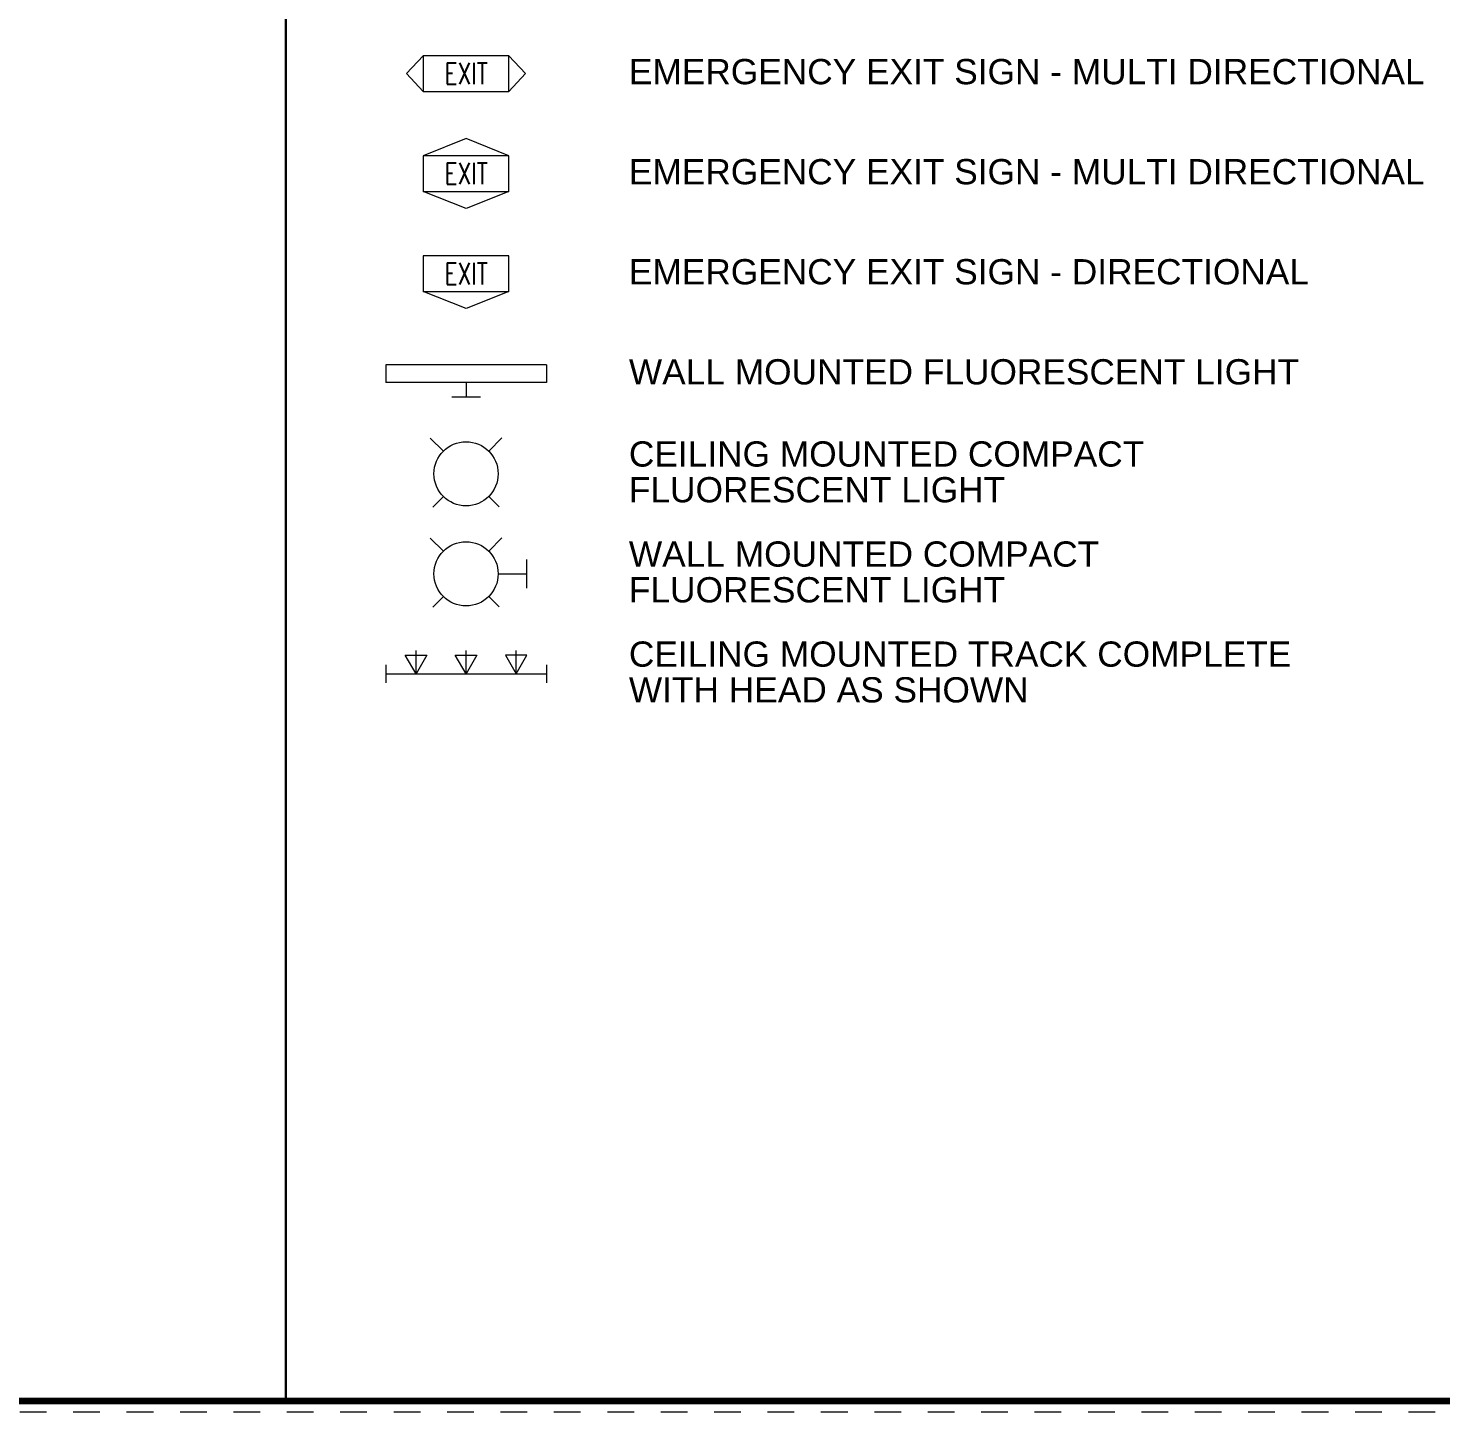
# Paper-space layout 'Symbols A3-2' of a CAD drawing. Header units: inches. Extents: x 0 to 16.1, y 0 to 10.3.
# Drawn here: x 8.03 to 13.32, y 0 to 5.18 of the extents above; entities that cross this region are included whole.
import ezdxf
from ezdxf.enums import TextEntityAlignment as Align

# ---------------------------------------------------------------- set-up
doc = ezdxf.new("R2010")
doc.units = ezdxf.units.IN
doc.linetypes.add('DASHDOT', pattern=[1, 0.5, -0.25, 0, -0.25])
for name, color, linetype, lineweight in [('E-LITE', 24, 'Continuous', 5), ('E-LITE-IDEN', 4, 'Continuous', 5), ('G-ANNO-TEXT', 3, 'Continuous', 15), ('G-ANNO-TTLB', 7, 'Continuous', 50), ('G-PAPR-MEDM', 6, 'Continuous', 30), ('G-PAPR-THCK', 4, 'Continuous', 100)]:
    doc.layers.add(name, color=color, linetype=linetype, lineweight=lineweight)
doc.layers.add('G-ANNO-REFR', color=253, linetype='DASHDOT', lineweight=5, plot=False)
doc.styles.add('NOTES', font='arial.ttf', dxfattribs={"height": 2})
doc.styles.add('NOTES_ROMANS', font='romans.shx', dxfattribs={"width": 0.75})
doc.styles.add('Small text', font='arial.ttf', dxfattribs={"height": 2.4})
doc.styles.add('SUB-TITLE', font='swisscb.ttf')
doc.styles.add('SUB-TITLE-2', font='swissc.ttf')
doc.styles.add('TITLE', font='swisscb.ttf')

# ---------------------------------------------------------------- blocks, each defined once
blk = doc.blocks.new('*U172')
at = {"layer": 'G-ANNO-REFR'}
blk.add_lwpolyline([(0, 0), (408, 0), (408, 261), (0, 261)], close=True, dxfattribs=at)
at = {"layer": 'G-PAPR-THCK'}
blk.add_lwpolyline([(10, 260), (403, 260), (403, 1), (10, 1)], close=True, dxfattribs=at)
at = {"layer": 'G-ANNO-TEXT'}
for tag, p, height, style in [('GENERAL_NOTES_001', (349.49, 254.98), 1.42, 'NOTES'), ('GENERAL_NOTES_002', (349.71, 252.58), 1.42, 'NOTES'), ('GENERAL_NOTES_003', (349.71, 250.19), 1.42, 'NOTES'), ('GENERAL_NOTES_004', (349.71, 247.8), 1.42, 'NOTES'), ('GENERAL_NOTES_005', (349.71, 245.4), 1.42, 'NOTES'), ('GENERAL_NOTES_006', (349.71, 243.01), 1.42, 'NOTES'), ('GENERAL_NOTES_007', (349.71, 240.64), 1.42, 'NOTES'), ('GENERAL_NOTES_008', (349.65, 238.25), 1.42, 'NOTES'), ('GENERAL_NOTES_009', (349.71, 235.85), 1.42, 'NOTES'), ('GENERAL_NOTES_010', (349.71, 233.46), 1.42, 'NOTES'), ('GENERAL_NOTES_011', (349.71, 231.07), 1.42, 'NOTES'), ('GENERAL_NOTES_012', (349.71, 228.67), 1.42, 'NOTES'), ('GENERAL_NOTES_013', (349.71, 226.28), 1.42, 'NOTES'), ('GENERAL_NOTES_014', (349.71, 223.89), 1.42, 'NOTES'), ('GENERAL_NOTES_015', (349.71, 221.49), 1.42, 'NOTES'), ('GENERAL_NOTES_016', (349.71, 219.1), 1.42, 'NOTES'), ('GENERAL_NOTES_017', (349.63, 216.7), 1.42, 'NOTES'), ('GENERAL_NOTES_018', (349.71, 214.31), 1.42, 'NOTES'), ('GENERAL_NOTES_019', (349.69, 211.92), 1.42, 'NOTES'), ('GENERAL_NOTES_020', (349.71, 209.52), 1.42, 'NOTES'), ('GENERAL_NOTES_021', (349.63, 207.13), 1.42, 'NOTES'), ('GENERAL_NOTES_022', (349.71, 204.74), 1.42, 'NOTES'), ('GENERAL_NOTES_023', (349.64, 202.34), 1.42, 'NOTES'), ('GENERAL_NOTES_024', (349.71, 199.95), 1.42, 'NOTES'), ('GENERAL_NOTES_025', (349.62, 197.56), 1.42, 'NOTES'), ('GENERAL_NOTES_026', (349.71, 195.16), 1.42, 'NOTES'), ('GENERAL_NOTES_027', (349.71, 192.77), 1.42, 'NOTES'), ('GENERAL_NOTES_028', (349.71, 190.38), 1.42, 'NOTES'), ('GENERAL_NOTES_029', (349.71, 187.98), 1.42, 'NOTES'), ('GENERAL_NOTES_030', (349.63, 185.59), 1.42, 'NOTES'), ('GENERAL_NOTES_031', (349.71, 183.19), 1.42, 'NOTES'), ('GENERAL_NOTES_032', (349.71, 180.8), 1.42, 'NOTES'), ('GENERAL_NOTES_033', (349.71, 178.41), 1.42, 'NOTES'), ('GENERAL_NOTES_034', (349.63, 176.01), 1.42, 'NOTES'), ('GENERAL_NOTES_035', (349.71, 173.62), 1.42, 'NOTES'), ('CLIENTNAME', (349.64, 78.78), 2.13, 'SUB-TITLE-2'), ('CLIENTADDRESS1', (349.64, 75.88), 1.42, 'SUB-TITLE-2'), ('CLIENTADDRESS2', (349.64, 73.48), 1.42, 'SUB-TITLE-2'), ('CLIENTPHONE', (349.64, 71.11), 1.42, 'SUB-TITLE-2'), ('DRAWING_NO', (362.5, 41.09), 2.84, 'SUB-TITLE-2')]:
    blk.add_attdef(tag, p, '', height=height, dxfattribs=dict(at, style=style))
at = {"layer": 'G-ANNO-TEXT', "style": 'SUB-TITLE-2'}
for tag, p in [('REV_NO4', (351.25, 107.5)), ('REV_DATE4', (357.51, 107.5)), ('DRAWN_BY4', (365.62, 107.5)), ('CHECKED_BY4', (374.69, 107.5)), ('REV_NO3', (351.25, 104.66)), ('REV_DATE3', (357.51, 104.66)), ('DRAWN_BY3', (365.62, 104.66)), ('CHECKED_BY3', (374.69, 104.66)), ('REV_NO2', (351.25, 101.81)), ('REV_DATE2', (357.51, 101.81)), ('DRAWN_BY2', (365.62, 101.81)), ('CHECKED_BY2', (374.69, 101.81)), ('REV_NO1', (351.25, 98.97)), ('REV_DATE1', (357.51, 98.97)), ('DRAWN_BY1', (365.62, 98.97)), ('CHECKED_BY1', (374.69, 98.97)), ('REV_NO0', (351.25, 96.13)), ('REV_DATE0', (357.51, 96.13)), ('DRAWN_BY0', (365.62, 96.13)), ('CHECKED_BY0', (374.69, 96.13))]:
    blk.add_attdef(tag, text='', height=1.14, dxfattribs=at).set_placement(p, align=Align.MIDDLE)
for tag, p in [('REV_DESCRIPTION4', (380.36, 107.5)), ('REV_DESCRIPTION3', (380.36, 104.66)), ('REV_DESCRIPTION2', (380.36, 101.81)), ('REV_DESCRIPTION1', (380.36, 98.97)), ('REV_DESCRIPTION0', (380.36, 96.13))]:
    blk.add_attdef(tag, text='', height=1.14, dxfattribs=at).set_placement(p, align=Align.MIDDLE_LEFT)
for tag, p in [('PROJECT_NAME1', (362.5, 69.02)), ('PROJECT_NAME2', (362.5, 66.18)), ('PROJECT_CODE', (362.5, 62.82)), ('RELEASE', (362.5, 59.67)), ('STAGE', (362.5, 56.47)), ('DRAWING_TITLE', (362.5, 53.27))]:
    blk.add_attdef(tag, text='', height=1.71, dxfattribs=at).set_placement(p, align=Align.TOP_LEFT)
at = {"layer": 'G-ANNO-TEXT'}
for tag, height, style, p in [('CURRENT_REV', 2.84, 'TITLE', (396.61, 41.09)), ('DRAWN_BY', 1.71, 'SUB-TITLE-2', (355.39, 34.75)), ('CHECKED_BY', 1.71, 'SUB-TITLE-2', (368.89, 34.75)), ('SCALE', 1.71, 'SUB-TITLE-2', (383.11, 34.75)), ('ISSUE_DATE', 1.71, 'SUB-TITLE-2', (396.61, 34.75))]:
    blk.add_attdef(tag, text='', height=height, dxfattribs=dict(at, style=style)).set_placement(p, align=Align.CENTER)
at = {"layer": 'G-ANNO-TEXT', "style": 'SUB-TITLE'}
blk.add_attdef('FILE_NAME', text='', height=1.14, rotation=90, dxfattribs=at).set_placement((403.71, 8.76), align=Align.TOP_LEFT)
blk = doc.blocks.new('Wall Mounted Fluorescent Light')
for p, q in [((11.24, 1.25), (-11.24, 1.25)), ((-11.24, 1.25), (-11.24, -1.25)), ((11.24, 1.25), (11.24, -1.25)), ((11.24, -1.25), (-11.24, -1.25)), ((0, -1.25), (0, -3.25)), ((-2, -3.25), (2, -3.25))]:
    blk.add_line(p, q)
blk = doc.blocks.new('CEILING MOUNTED COMPACT FLUORESCENT LIGHT')
at = {"lineweight": -2}
for p, q in [((-3.17, 3.17), (-5, 5)), ((3.17, 3.17), (5.02, 5.02)), ((-3.17, -3.17), (-4.65, -4.65)), ((3.17, -3.17), (4.64, -4.64))]:
    blk.add_line(p, q, dxfattribs=at)
blk.add_circle((0, 0), 4.49, dxfattribs=at)
blk = doc.blocks.new('WALL MOUNTED COMPACT FLUORESCENT LIGHT')
at = {"lineweight": -2}
for p, q in [((-3.17, 3.17), (-5, 5)), ((3.17, 3.17), (5.02, 5.02)), ((-3.17, -3.17), (-4.65, -4.65)), ((3.17, -3.17), (4.64, -4.64))]:
    blk.add_line(p, q, dxfattribs=at)
for p, q in [((8.49, -2), (8.49, 2)), ((4.49, 0), (8.49, 0))]:
    blk.add_line(p, q)
blk.add_circle((0, 0), 4.49, dxfattribs=at)
blk = doc.blocks.new('EMERGENCY EXIT SIGN - MULTI DIRECTIONAL 1')
for p, q in [((-8.33, 0), (-6, 2.5)), ((8.33, 0), (6, 2.5)), ((-6, -2.5), (-8.33, 0)), ((6, -2.5), (8.33, 0))]:
    blk.add_line(p, q)
blk.add_lwpolyline([(-6, -2.5), (6, -2.5), (6, 2.5), (-6, 2.5)], close=True)
at = {"layer": 'E-LITE-IDEN', "insert": (0, 0), "char_height": 3, "width": 38.1729, "attachment_point": 5, "style": 'NOTES_ROMANS'}
blk.add_mtext('EXIT', dxfattribs=at)
blk = doc.blocks.new('EMERGENCY EXIT SIGN - MULTI DIRECTIONAL 2')
for p, q in [((0, 4.89), (-6, 2.5)), ((6, 2.5), (0, 4.89)), ((0, -4.89), (-6, -2.5)), ((6, -2.5), (0, -4.89))]:
    blk.add_line(p, q)
blk.add_lwpolyline([(-6, -2.5), (6, -2.5), (6, 2.5), (-6, 2.5)], close=True)
at = {"layer": 'E-LITE-IDEN', "insert": (0, 0), "char_height": 3, "width": 38.1729, "attachment_point": 5, "style": 'NOTES_ROMANS'}
blk.add_mtext('EXIT', dxfattribs=at)
blk = doc.blocks.new('EMERGENCY EXIT SIGN - DIRECTIONAL 1')
for p, q in [((0, -4.89), (-6, -2.5)), ((6, -2.5), (0, -4.89))]:
    blk.add_line(p, q)
blk.add_lwpolyline([(-6, -2.5), (6, -2.5), (6, 2.5), (-6, 2.5)], close=True)
at = {"layer": 'E-LITE-IDEN', "insert": (0, 0), "char_height": 3, "width": 38.1729, "attachment_point": 5, "style": 'NOTES_ROMANS'}
blk.add_mtext('EXIT', dxfattribs=at)

psp = doc.layouts.new('Symbols A3-2')

# ---------------------------------------------------------------- linework, layer by layer
at = {"layer": 'E-LITE'}
for p, q in [((9.4835, 2.764), (9.4835, 2.851)), ((9.6709, 2.764), (9.6709, 2.851)), ((9.8583, 2.764), (9.8583, 2.851)), ((9.3701, 2.7974), (9.3701, 2.7305)), ((9.3701, 2.764), (9.9717, 2.764)), ((9.9717, 2.7974), (9.9717, 2.7305))]:
    psp.add_line(p, q, dxfattribs=at)
for points in [[(9.4434, 2.8335), (9.5237, 2.8335), (9.4835, 2.764)], [(9.6307, 2.8335), (9.7111, 2.8335), (9.6709, 2.764)], [(9.8984, 2.8335), (9.8181, 2.8335), (9.8583, 2.764)]]:
    psp.add_lwpolyline(points, close=True, dxfattribs=at)
at = {"layer": 'G-PAPR-MEDM'}
psp.add_line((8.9961, 9.8187), (8.9961, 0.0394), dxfattribs=at)

# ---------------------------------------------------------------- block references
at = {"layer": 'E-LITE', "xscale": 0.0267705442648153, "yscale": 0.0267705442648153, "zscale": 0.0267705442648153}
for name, p in [('EMERGENCY EXIT SIGN - MULTI DIRECTIONAL 1', (9.6709, 5.0127)), ('EMERGENCY EXIT SIGN - MULTI DIRECTIONAL 2', (9.6709, 4.6379)), ('EMERGENCY EXIT SIGN - DIRECTIONAL 1', (9.6709, 4.2631)), ('Wall Mounted Fluorescent Light', (9.6709, 3.8883)), ('CEILING MOUNTED COMPACT FLUORESCENT LIGHT', (9.6709, 3.5135)), ('WALL MOUNTED COMPACT FLUORESCENT LIGHT', (9.6709, 3.1388))]:
    psp.add_blockref(name, p, dxfattribs=at)
at = {"layer": 'G-ANNO-TTLB', "xscale": 0.03937007874015748, "yscale": 0.03937007874015748, "zscale": 0.03937007874015748}
psp.add_blockref('*U172', (0, 0), dxfattribs=at)

# ---------------------------------------------------------------- texts
at = {"layer": 'G-ANNO-TEXT', "style": 'Small text'}
for s, p in [('EMERGENCY EXIT SIGN - MULTI DIRECTIONAL', (10.2807, 4.9726)), ('EMERGENCY EXIT SIGN - MULTI DIRECTIONAL', (10.2807, 4.5978)), ('EMERGENCY EXIT SIGN - DIRECTIONAL', (10.2807, 4.223)), ('WALL MOUNTED FLUORESCENT LIGHT', (10.2807, 3.8482)), ('CEILING MOUNTED COMPACT', (10.2807, 3.5404)), ('FLUORESCENT LIGHT', (10.2807, 3.4065)), ('WALL MOUNTED COMPACT', (10.2807, 3.1656)), ('FLUORESCENT LIGHT', (10.2807, 3.0317)), ('CEILING MOUNTED TRACK COMPLETE', (10.2807, 2.7908)), ('WITH HEAD AS SHOWN', (10.2807, 2.6569))]:
    psp.add_text(s, height=0.09456, dxfattribs=at).set_placement(p)

doc.saveas('drawing.dxf')
